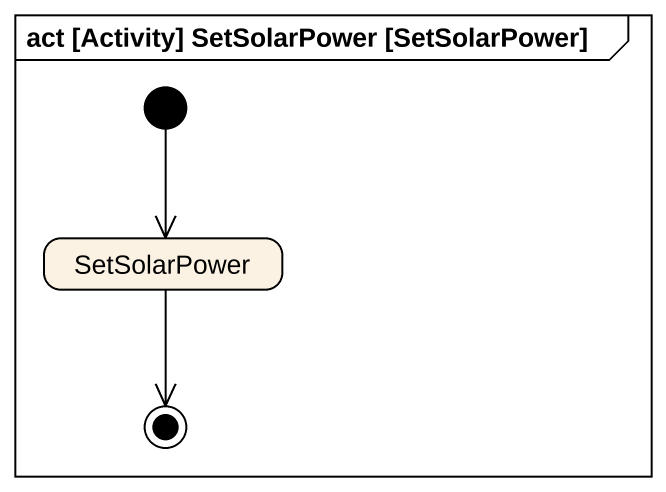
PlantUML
@startuml
mainframe act [Activity] SetSolarPower [SetSolarPower]
hide empty description
state SetSolarPower
[*] --> SetSolarPower
SetSolarPower --> [*]
@enduml
